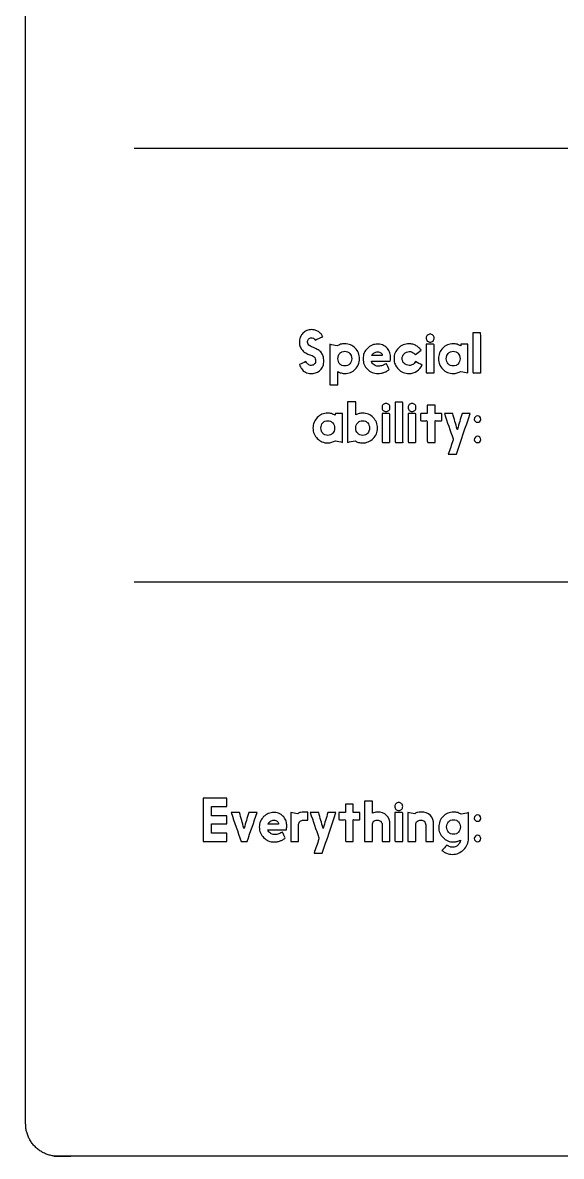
# Model space of a CAD drawing. Header units: millimetres. Extents: x 25 to 322, y 25 to 446.
# Drawn here: x 24.7 to 74.4, y 25 to 129.6 of the extents above; entities that cross this region are included whole.
import ezdxf

# ---------------------------------------------------------------- set-up
doc = ezdxf.new("R2010")
doc.units = ezdxf.units.MM
doc.header["$MEASUREMENT"] = 0
doc.layers.add('Work layer', color=254, linetype='Continuous', true_color=0xdddddd)

msp = doc.modelspace()

# ---------------------------------------------------------------- linework, layer by layer
at = {"layer": 'Work layer'}
for points in [[(35, 118), (312, 118)], [(35, 78), (312, 78)]]:
    msp.add_lwpolyline(points, dxfattribs=at)
msp.add_rational_spline([(25, 28), (25, 25), (28, 25), (173.5, 25), (319, 25), (322, 25), (322, 28), (322, 235), (322, 442), (322, 445), (319, 445), (173.5, 445), (28, 445), (25, 445), (25, 442), (25, 235), (25, 28)], [1, 0.707106781187, 1, 1, 1, 0.707106781187, 1, 1, 1, 0.707106781187, 1, 1, 1, 0.707106781187, 1, 1, 1], degree=2, knots=[0, 0, 0, 4.712389, 4.712389, 295.712389, 295.712389, 300.424778, 300.424778, 714.424778, 714.424778, 719.137167, 719.137167, 1010.137167, 1010.137167, 1014.849556, 1014.849556, 1428.849556, 1428.849556, 1428.849556], dxfattribs=at)
for points, degree, knots in [([(50.85, 98.3), (50.9, 98.2), (50.98, 98.12), (51.05, 98.05), (51.13, 97.97), (51.23, 97.95), (51.35, 97.95), (51.48, 97.95), (51.58, 98), (51.65, 98.08), (51.73, 98.15), (51.75, 98.25), (51.75, 98.35), (51.75, 98.45), (51.75, 98.52), (51.7, 98.57), (51.68, 98.65), (51.65, 98.7), (51.6, 98.75), (51.55, 98.77), (51.5, 98.83), (51.43, 98.85), (51.35, 98.88), (51.28, 98.9), (51.2, 98.92), (51.08, 98.95), (50.95, 99.02), (50.83, 99.1), (50.7, 99.15), (50.6, 99.25), (50.53, 99.35), (50.43, 99.42), (50.38, 99.55), (50.33, 99.67), (50.28, 99.77), (50.25, 99.92), (50.25, 100.08), (50.25, 100.25), (50.28, 100.4), (50.33, 100.55), (50.38, 100.7), (50.48, 100.83), (50.58, 100.92), (50.68, 101.03), (50.78, 101.1), (50.93, 101.17), (51.08, 101.22), (51.23, 101.25), (51.4, 101.25), (51.5, 101.25), (51.6, 101.22), (51.7, 101.2), (51.8, 101.17), (51.9, 101.12), (52, 101.08), (52.08, 101.03), (52.15, 100.95), (52.23, 100.88), (52.3, 100.8), (52.35, 100.7), (52.4, 100.6), (52.17, 100.49), (51.93, 100.38), (51.7, 100.28), (51.68, 100.38), (51.6, 100.42), (51.55, 100.45), (51.48, 100.47), (51.4, 100.5), (51.35, 100.5), (51.25, 100.5), (51.18, 100.45), (51.1, 100.38), (51.03, 100.3), (51, 100.2), (51, 100.1), (51, 100.03), (51.03, 99.97), (51.05, 99.9), (51.1, 99.85), (51.15, 99.8), (51.2, 99.77), (51.25, 99.72), (51.33, 99.7), (51.38, 99.67), (51.45, 99.65), (51.5, 99.62), (51.55, 99.6), (51.73, 99.52), (51.88, 99.45), (51.98, 99.38), (52.1, 99.3), (52.2, 99.22), (52.28, 99.12), (52.35, 99.02), (52.4, 98.9), (52.45, 98.8), (52.48, 98.67), (52.5, 98.52), (52.5, 98.35), (52.5, 98.2), (52.48, 98.05), (52.43, 97.9), (52.35, 97.75), (52.28, 97.65), (52.18, 97.52), (52.08, 97.42), (51.95, 97.35), (51.83, 97.3), (51.7, 97.22), (51.55, 97.2), (51.4, 97.2), (51.38, 97.2), (51.37, 97.2), (51.35, 97.2), (51.13, 97.2), (50.95, 97.25), (50.8, 97.33), (50.65, 97.4), (50.55, 97.5), (50.48, 97.62), (50.38, 97.72), (50.3, 97.88), (50.25, 98.02), (50.45, 98.12), (50.65, 98.21), (50.85, 98.3)], 3, [0, 0, 0, 0, 1, 1, 1, 2, 2, 2, 3, 3, 3, 4, 4, 4, 5, 5, 5, 6, 6, 6, 7, 7, 7, 8, 8, 8, 9, 9, 9, 10, 10, 10, 11, 11, 11, 12, 12, 12, 13, 13, 13, 14, 14, 14, 15, 15, 15, 16, 16, 16, 17, 17, 17, 18, 18, 18, 19, 19, 19, 20, 20, 20, 21, 21, 21, 22, 22, 22, 23, 23, 23, 24, 24, 24, 25, 25, 25, 26, 26, 26, 27, 27, 27, 28, 28, 28, 29, 29, 29, 30, 30, 30, 31, 31, 31, 32, 32, 32, 33, 33, 33, 34, 34, 34, 35, 35, 35, 36, 36, 36, 37, 37, 37, 38, 38, 38, 39, 39, 39, 40, 40, 40, 41, 41, 41, 42, 42, 42, 42]), ([(61.95, 100.47), (61.95, 100.58), (61.98, 100.65), (62.05, 100.72), (62.13, 100.8), (62.23, 100.85), (62.33, 100.85), (62.4, 100.85), (62.5, 100.8), (62.58, 100.72), (62.65, 100.65), (62.68, 100.58), (62.68, 100.47), (62.68, 100.38), (62.65, 100.28), (62.58, 100.2), (62.5, 100.12), (62.4, 100.1), (62.33, 100.1), (62.23, 100.1), (62.13, 100.12), (62.05, 100.2), (61.98, 100.28), (61.95, 100.38), (61.95, 100.47)], 3, [0, 0, 0, 0, 1, 1, 1, 2, 2, 2, 3, 3, 3, 4, 4, 4, 5, 5, 5, 6, 6, 6, 7, 7, 7, 8, 8, 8, 8]), ([(66.25, 100.95), (66.61, 100.95), (66.98, 100.95), (66.98, 99.1), (66.98, 97.25), (66.61, 97.25), (66.25, 97.25), (66.25, 99.1), (66.25, 100.95)], 2, [0, 0, 0, 1, 1, 2, 2, 3, 3, 4, 4, 4]), ([(53.05, 99.9), (53.27, 99.85), (53.5, 99.8), (53.73, 99.75), (53.83, 99.8), (53.92, 99.85), (54.05, 99.9), (54.17, 99.92), (54.3, 99.95), (54.43, 99.95), (54.62, 99.95), (54.8, 99.9), (54.95, 99.85), (55.12, 99.77), (55.27, 99.67), (55.4, 99.55), (55.53, 99.42), (55.63, 99.27), (55.7, 99.1), (55.77, 98.92), (55.8, 98.75), (55.8, 98.57), (55.8, 98.38), (55.77, 98.2), (55.7, 98.05), (55.63, 97.88), (55.53, 97.72), (55.4, 97.6), (55.27, 97.47), (55.15, 97.38), (54.97, 97.3), (54.8, 97.22), (54.62, 97.2), (54.45, 97.2), (54.33, 97.2), (54.22, 97.22), (54.1, 97.25), (54, 97.27), (53.9, 97.3), (53.8, 97.38), (53.8, 96.98), (53.8, 96.58), (53.8, 96.17), (53.55, 96.17), (53.3, 96.17), (53.05, 96.17), (53.05, 97.42), (53.05, 98.66), (53.05, 99.9)], 3, [0, 0, 0, 0, 1, 1, 1, 2, 2, 2, 3, 3, 3, 4, 4, 4, 5, 5, 5, 6, 6, 6, 7, 7, 7, 8, 8, 8, 9, 9, 9, 10, 10, 10, 11, 11, 11, 12, 12, 12, 13, 13, 13, 14, 14, 14, 15, 15, 15, 16, 16, 16, 16]), ([(57.5, 97.88), (57.68, 97.88), (57.8, 97.9), (57.93, 97.95), (58.05, 98), (58.15, 98.05), (58.25, 98.1), (58.26, 98.1), (58.27, 98.1), (58.28, 98.1), (58.36, 97.92), (58.44, 97.75), (58.53, 97.58), (58.45, 97.5), (58.38, 97.45), (58.3, 97.4), (58.23, 97.35), (58.13, 97.33), (58.05, 97.3), (57.95, 97.25), (57.85, 97.25), (57.77, 97.22), (57.68, 97.2), (57.58, 97.2), (57.5, 97.2), (57.3, 97.2), (57.13, 97.22), (56.95, 97.3), (56.8, 97.38), (56.65, 97.47), (56.52, 97.6), (56.4, 97.72), (56.3, 97.88), (56.22, 98.02), (56.15, 98.2), (56.13, 98.38), (56.13, 98.57), (56.13, 98.75), (56.15, 98.92), (56.22, 99.1), (56.3, 99.27), (56.4, 99.4), (56.52, 99.52), (56.65, 99.65), (56.8, 99.75), (56.95, 99.83), (57.13, 99.88), (57.3, 99.92), (57.47, 99.92), (57.7, 99.92), (57.88, 99.88), (58.02, 99.8), (58.18, 99.72), (58.28, 99.62), (58.38, 99.5), (58.48, 99.38), (58.55, 99.25), (58.6, 99.1), (58.65, 98.95), (58.65, 98.8), (58.65, 98.65), (58.65, 98.52), (58.65, 98.42), (58.63, 98.33), (58.06, 98.33), (57.49, 98.33), (56.92, 98.33), (56.92, 98.33), (56.9, 98.33), (56.9, 98.3), (56.95, 98.17), (57.02, 98.08), (57.15, 98), (57.25, 97.92), (57.35, 97.88), (57.5, 97.88)], 3, [0, 0, 0, 0, 1, 1, 1, 2, 2, 2, 3, 3, 3, 4, 4, 4, 5, 5, 5, 6, 6, 6, 7, 7, 7, 8, 8, 8, 9, 9, 9, 10, 10, 10, 11, 11, 11, 12, 12, 12, 13, 13, 13, 14, 14, 14, 15, 15, 15, 16, 16, 16, 17, 17, 17, 18, 18, 18, 19, 19, 19, 20, 20, 20, 21, 21, 21, 22, 22, 22, 23, 23, 23, 24, 24, 24, 25, 25, 25, 25]), ([(60.35, 99.95), (60.48, 99.95), (60.6, 99.92), (60.7, 99.9), (60.83, 99.88), (60.93, 99.83), (61.03, 99.77), (61.13, 99.7), (61.2, 99.65), (61.28, 99.58), (61.38, 99.5), (61.43, 99.42), (61.48, 99.35), (61.3, 99.22), (61.13, 99.08), (60.95, 98.95), (60.93, 98.97), (60.88, 99), (60.85, 99.05), (60.83, 99.08), (60.78, 99.1), (60.73, 99.12), (60.68, 99.15), (60.63, 99.17), (60.58, 99.2), (60.53, 99.22), (60.45, 99.22), (60.38, 99.22), (60.28, 99.22), (60.2, 99.2), (60.13, 99.17), (60.05, 99.15), (59.98, 99.1), (59.93, 99.02), (59.85, 98.97), (59.8, 98.9), (59.78, 98.83), (59.75, 98.75), (59.73, 98.67), (59.73, 98.6), (59.73, 98.5), (59.75, 98.4), (59.78, 98.33), (59.8, 98.25), (59.85, 98.2), (59.93, 98.12), (59.98, 98.08), (60.05, 98.02), (60.13, 98), (60.2, 97.97), (60.28, 97.95), (60.38, 97.95), (60.5, 97.95), (60.6, 97.97), (60.7, 98.02), (60.78, 98.1), (60.88, 98.17), (60.95, 98.3), (61.16, 98.19), (61.37, 98.08), (61.58, 97.97), (61.45, 97.75), (61.3, 97.55), (61.08, 97.42), (60.88, 97.27), (60.63, 97.2), (60.35, 97.2), (60.18, 97.2), (60, 97.22), (59.83, 97.3), (59.65, 97.38), (59.5, 97.47), (59.38, 97.6), (59.25, 97.72), (59.15, 97.88), (59.08, 98.05), (59, 98.2), (58.98, 98.38), (58.98, 98.57), (58.98, 98.77), (59, 98.95), (59.08, 99.1), (59.15, 99.27), (59.25, 99.42), (59.38, 99.55), (59.5, 99.67), (59.65, 99.77), (59.83, 99.85), (60, 99.9), (60.18, 99.95), (60.35, 99.95)], 3, [0, 0, 0, 0, 1, 1, 1, 2, 2, 2, 3, 3, 3, 4, 4, 4, 5, 5, 5, 6, 6, 6, 7, 7, 7, 8, 8, 8, 9, 9, 9, 10, 10, 10, 11, 11, 11, 12, 12, 12, 13, 13, 13, 14, 14, 14, 15, 15, 15, 16, 16, 16, 17, 17, 17, 18, 18, 18, 19, 19, 19, 20, 20, 20, 21, 21, 21, 22, 22, 22, 23, 23, 23, 24, 24, 24, 25, 25, 25, 26, 26, 26, 27, 27, 27, 28, 28, 28, 29, 29, 29, 30, 30, 30, 30]), ([(61.95, 99.9), (62.31, 99.9), (62.68, 99.9), (62.68, 98.57), (62.68, 97.25), (62.31, 97.25), (61.95, 97.25), (61.95, 98.57), (61.95, 99.9)], 2, [0, 0, 0, 1, 1, 2, 2, 3, 3, 4, 4, 4]), ([(63.08, 98.57), (63.08, 98.75), (63.1, 98.92), (63.18, 99.1), (63.25, 99.27), (63.35, 99.42), (63.48, 99.55), (63.6, 99.67), (63.75, 99.77), (63.9, 99.85), (64.08, 99.9), (64.25, 99.95), (64.43, 99.95), (64.55, 99.95), (64.68, 99.92), (64.8, 99.9), (64.93, 99.85), (65.03, 99.8), (65.13, 99.75), (65.13, 99.8), (65.14, 99.85), (65.15, 99.9), (65.37, 99.9), (65.58, 99.9), (65.8, 99.9), (65.8, 99.02), (65.8, 98.13), (65.8, 97.25), (65.58, 97.3), (65.37, 97.35), (65.15, 97.4), (64.93, 97.27), (64.7, 97.2), (64.43, 97.2), (64.25, 97.2), (64.08, 97.22), (63.9, 97.3), (63.75, 97.38), (63.6, 97.47), (63.48, 97.6), (63.35, 97.72), (63.25, 97.88), (63.18, 98.05), (63.1, 98.2), (63.08, 98.38), (63.08, 98.57)], 3, [0, 0, 0, 0, 1, 1, 1, 2, 2, 2, 3, 3, 3, 4, 4, 4, 5, 5, 5, 6, 6, 6, 7, 7, 7, 8, 8, 8, 9, 9, 9, 10, 10, 10, 11, 11, 11, 12, 12, 12, 13, 13, 13, 14, 14, 14, 15, 15, 15, 15]), ([(55.08, 98.57), (55.08, 98.67), (55.05, 98.75), (55.02, 98.85), (55, 98.92), (54.95, 99), (54.9, 99.05), (54.83, 99.12), (54.77, 99.15), (54.7, 99.2), (54.6, 99.22), (54.52, 99.25), (54.45, 99.25), (54.35, 99.25), (54.27, 99.22), (54.17, 99.2), (54.1, 99.15), (54.05, 99.12), (53.97, 99.05), (53.92, 99), (53.88, 98.92), (53.85, 98.85), (53.83, 98.75), (53.8, 98.67), (53.8, 98.57), (53.8, 98.47), (53.83, 98.4), (53.85, 98.3), (53.88, 98.22), (53.92, 98.15), (53.97, 98.1), (54.05, 98.02), (54.1, 97.97), (54.17, 97.95), (54.27, 97.92), (54.35, 97.9), (54.45, 97.9), (54.52, 97.9), (54.6, 97.92), (54.7, 97.95), (54.77, 97.97), (54.83, 98.02), (54.9, 98.1), (54.95, 98.15), (55, 98.22), (55.02, 98.3), (55.05, 98.4), (55.08, 98.47), (55.08, 98.57)], 3, [0, 0, 0, 0, 1, 1, 1, 2, 2, 2, 3, 3, 3, 4, 4, 4, 5, 5, 5, 6, 6, 6, 7, 7, 7, 8, 8, 8, 9, 9, 9, 10, 10, 10, 11, 11, 11, 12, 12, 12, 13, 13, 13, 14, 14, 14, 15, 15, 15, 16, 16, 16, 16]), ([(57.47, 99.2), (57.35, 99.2), (57.25, 99.17), (57.15, 99.1), (57.05, 99.05), (56.98, 98.97), (56.92, 98.88), (56.92, 98.85), (56.92, 98.85), (56.95, 98.85), (57.26, 98.85), (57.57, 98.85), (57.88, 98.85), (57.9, 98.85), (57.9, 98.85), (57.9, 98.85), (57.9, 98.95), (57.88, 99.02), (57.77, 99.1), (57.7, 99.15), (57.6, 99.2), (57.47, 99.2)], 3, [0, 0, 0, 0, 1.285714, 1.285714, 1.285714, 2.571429, 2.571429, 2.571429, 3.857143, 3.857143, 3.857143, 5.142857, 5.142857, 5.142857, 6.428571, 6.428571, 6.428571, 7.714286, 7.714286, 7.714286, 9, 9, 9, 9]), ([(63.8, 98.57), (63.8, 98.47), (63.83, 98.4), (63.85, 98.3), (63.88, 98.22), (63.93, 98.15), (63.98, 98.1), (64.05, 98.02), (64.1, 97.97), (64.18, 97.95), (64.28, 97.92), (64.35, 97.9), (64.45, 97.9), (64.53, 97.9), (64.6, 97.92), (64.7, 97.95), (64.78, 97.97), (64.83, 98.02), (64.9, 98.1), (64.95, 98.15), (65, 98.22), (65.03, 98.3), (65.05, 98.4), (65.08, 98.47), (65.08, 98.57), (65.08, 98.67), (65.05, 98.75), (65.03, 98.85), (65, 98.92), (64.95, 99), (64.9, 99.05), (64.83, 99.12), (64.78, 99.15), (64.7, 99.2), (64.6, 99.22), (64.53, 99.25), (64.45, 99.25), (64.35, 99.25), (64.28, 99.22), (64.18, 99.2), (64.1, 99.15), (64.05, 99.12), (63.98, 99.05), (63.93, 99), (63.88, 98.92), (63.85, 98.85), (63.83, 98.75), (63.8, 98.67), (63.8, 98.57)], 3, [0, 0, 0, 0, 1, 1, 1, 2, 2, 2, 3, 3, 3, 4, 4, 4, 5, 5, 5, 6, 6, 6, 7, 7, 7, 8, 8, 8, 9, 9, 9, 10, 10, 10, 11, 11, 11, 12, 12, 12, 13, 13, 13, 14, 14, 14, 15, 15, 15, 16, 16, 16, 16]), ([(54.7, 94.58), (54.95, 94.58), (55.2, 94.58), (55.45, 94.58), (55.45, 94.17), (55.45, 93.77), (55.45, 93.38), (55.55, 93.42), (55.65, 93.47), (55.75, 93.5), (55.85, 93.52), (55.97, 93.55), (56.1, 93.55), (56.27, 93.55), (56.45, 93.5), (56.62, 93.45), (56.78, 93.38), (56.92, 93.27), (57.05, 93.15), (57.17, 93.02), (57.27, 92.88), (57.35, 92.7), (57.43, 92.52), (57.45, 92.35), (57.45, 92.17), (57.45, 91.97), (57.43, 91.8), (57.35, 91.65), (57.27, 91.47), (57.17, 91.33), (57.05, 91.2), (56.92, 91.08), (56.78, 90.97), (56.6, 90.9), (56.45, 90.83), (56.27, 90.8), (56.08, 90.8), (55.95, 90.8), (55.83, 90.83), (55.7, 90.85), (55.58, 90.9), (55.47, 90.92), (55.38, 91), (55.15, 90.95), (54.93, 90.9), (54.7, 90.85), (54.7, 92.09), (54.7, 93.33), (54.7, 94.58)], 3, [0, 0, 0, 0, 1, 1, 1, 2, 2, 2, 3, 3, 3, 4, 4, 4, 5, 5, 5, 6, 6, 6, 7, 7, 7, 8, 8, 8, 9, 9, 9, 10, 10, 10, 11, 11, 11, 12, 12, 12, 13, 13, 13, 14, 14, 14, 15, 15, 15, 16, 16, 16, 16]), ([(57.88, 94.08), (57.88, 94.17), (57.9, 94.25), (57.98, 94.33), (58.05, 94.4), (58.15, 94.45), (58.25, 94.45), (58.33, 94.45), (58.43, 94.4), (58.5, 94.33), (58.58, 94.25), (58.6, 94.17), (58.6, 94.08), (58.6, 93.97), (58.58, 93.88), (58.5, 93.8), (58.43, 93.72), (58.33, 93.7), (58.25, 93.7), (58.15, 93.7), (58.05, 93.72), (57.98, 93.8), (57.9, 93.88), (57.88, 93.97), (57.88, 94.08)], 3, [0, 0, 0, 0, 1, 1, 1, 2, 2, 2, 3, 3, 3, 4, 4, 4, 5, 5, 5, 6, 6, 6, 7, 7, 7, 8, 8, 8, 8]), ([(59.08, 94.55), (59.44, 94.55), (59.8, 94.55), (59.8, 92.7), (59.8, 90.85), (59.44, 90.85), (59.08, 90.85), (59.08, 92.7), (59.08, 94.55)], 2, [0, 0, 0, 1, 1, 2, 2, 3, 3, 4, 4, 4]), ([(60.28, 94.08), (60.28, 94.17), (60.3, 94.25), (60.38, 94.33), (60.45, 94.4), (60.55, 94.45), (60.65, 94.45), (60.73, 94.45), (60.83, 94.4), (60.9, 94.33), (60.98, 94.25), (61, 94.17), (61, 94.08), (61, 93.97), (60.98, 93.88), (60.9, 93.8), (60.83, 93.72), (60.73, 93.7), (60.65, 93.7), (60.55, 93.7), (60.45, 93.72), (60.38, 93.8), (60.3, 93.88), (60.28, 93.97), (60.28, 94.08)], 3, [0, 0, 0, 0, 1, 1, 1, 2, 2, 2, 3, 3, 3, 4, 4, 4, 5, 5, 5, 6, 6, 6, 7, 7, 7, 8, 8, 8, 8]), ([(62.05, 94.27), (62.41, 94.27), (62.78, 94.27), (62.78, 93.89), (62.78, 93.5), (63.08, 93.5), (63.38, 93.5), (63.38, 93.17), (63.38, 92.85), (63.08, 92.85), (62.78, 92.85), (62.78, 91.85), (62.78, 90.85), (62.41, 90.85), (62.05, 90.85), (62.05, 91.85), (62.05, 92.85), (61.74, 92.85), (61.43, 92.85), (61.43, 93.17), (61.43, 93.5), (61.74, 93.5), (62.05, 93.5), (62.05, 93.89), (62.05, 94.27)], 2, [0, 0, 0, 1, 1, 2, 2, 3, 3, 4, 4, 5, 5, 6, 6, 7, 7, 8, 8, 9, 9, 10, 10, 11, 11, 12, 12, 12]), ([(51.5, 92.17), (51.5, 92.35), (51.53, 92.52), (51.6, 92.7), (51.68, 92.88), (51.78, 93.02), (51.9, 93.15), (52.03, 93.27), (52.18, 93.38), (52.33, 93.45), (52.5, 93.5), (52.68, 93.55), (52.85, 93.55), (52.97, 93.55), (53.1, 93.52), (53.22, 93.5), (53.35, 93.45), (53.45, 93.4), (53.55, 93.35), (53.56, 93.4), (53.57, 93.45), (53.58, 93.5), (53.79, 93.5), (54.01, 93.5), (54.22, 93.5), (54.22, 92.62), (54.22, 91.73), (54.22, 90.85), (54.01, 90.9), (53.79, 90.95), (53.58, 91), (53.35, 90.88), (53.13, 90.8), (52.85, 90.8), (52.68, 90.8), (52.5, 90.83), (52.33, 90.9), (52.18, 90.97), (52.03, 91.08), (51.9, 91.2), (51.78, 91.33), (51.68, 91.47), (51.6, 91.65), (51.53, 91.8), (51.5, 91.97), (51.5, 92.17)], 3, [0, 0, 0, 0, 1, 1, 1, 2, 2, 2, 3, 3, 3, 4, 4, 4, 5, 5, 5, 6, 6, 6, 7, 7, 7, 8, 8, 8, 9, 9, 9, 10, 10, 10, 11, 11, 11, 12, 12, 12, 13, 13, 13, 14, 14, 14, 15, 15, 15, 15]), ([(57.88, 93.5), (58.24, 93.5), (58.6, 93.5), (58.6, 92.17), (58.6, 90.85), (58.24, 90.85), (57.88, 90.85), (57.88, 92.17), (57.88, 93.5)], 2, [0, 0, 0, 1, 1, 2, 2, 3, 3, 4, 4, 4]), ([(60.28, 93.5), (60.64, 93.5), (61, 93.5), (61, 92.17), (61, 90.85), (60.64, 90.85), (60.28, 90.85), (60.28, 92.17), (60.28, 93.5)], 2, [0, 0, 0, 1, 1, 2, 2, 3, 3, 4, 4, 4]), ([(64.73, 89.75), (64.48, 89.75), (64.23, 89.75), (63.98, 89.75), (64.13, 90.19), (64.28, 90.63), (64.43, 91.08), (64.43, 91.08), (64.43, 91.1), (64.43, 91.12), (64.43, 91.12), (64.43, 91.15), (64.43, 91.17), (64.16, 91.95), (63.89, 92.72), (63.63, 93.5), (63.88, 93.5), (64.14, 93.5), (64.4, 93.5), (64.53, 93.02), (64.67, 92.55), (64.8, 92.08), (64.8, 92.05), (64.83, 92.05), (64.83, 92.05), (64.83, 92.05), (64.83, 92.05), (64.83, 92.08), (64.97, 92.55), (65.11, 93.02), (65.25, 93.5), (65.5, 93.5), (65.75, 93.5), (66, 93.5), (65.58, 92.25), (65.15, 91), (64.73, 89.75)], 3, [0, 0, 0, 0, 1.166667, 1.166667, 1.166667, 2.333333, 2.333333, 2.333333, 3.5, 3.5, 3.5, 4.666667, 4.666667, 4.666667, 5.833333, 5.833333, 5.833333, 7, 7, 7, 8.166667, 8.166667, 8.166667, 9.333333, 9.333333, 9.333333, 10.5, 10.5, 10.5, 11.666667, 11.666667, 11.666667, 12.833333, 12.833333, 12.833333, 14, 14, 14, 14]), ([(66.38, 92.97), (66.38, 93.08), (66.4, 93.15), (66.48, 93.2), (66.53, 93.27), (66.6, 93.3), (66.7, 93.3), (66.78, 93.3), (66.83, 93.27), (66.9, 93.2), (66.95, 93.15), (66.98, 93.08), (66.98, 92.97), (66.98, 92.9), (66.95, 92.85), (66.9, 92.77), (66.83, 92.72), (66.78, 92.7), (66.7, 92.7), (66.6, 92.7), (66.53, 92.72), (66.48, 92.77), (66.4, 92.85), (66.38, 92.9), (66.38, 92.97)], 3, [0, 0, 0, 0, 1, 1, 1, 2, 2, 2, 3, 3, 3, 4, 4, 4, 5, 5, 5, 6, 6, 6, 7, 7, 7, 8, 8, 8, 8]), ([(52.23, 92.17), (52.23, 92.08), (52.25, 92), (52.28, 91.9), (52.3, 91.83), (52.35, 91.75), (52.4, 91.7), (52.48, 91.62), (52.53, 91.58), (52.6, 91.55), (52.7, 91.52), (52.78, 91.5), (52.88, 91.5), (52.95, 91.5), (53.02, 91.52), (53.13, 91.55), (53.2, 91.58), (53.25, 91.62), (53.33, 91.7), (53.38, 91.75), (53.42, 91.83), (53.45, 91.9), (53.48, 92), (53.5, 92.08), (53.5, 92.17), (53.5, 92.27), (53.48, 92.35), (53.45, 92.45), (53.42, 92.52), (53.38, 92.6), (53.33, 92.65), (53.25, 92.72), (53.2, 92.75), (53.13, 92.8), (53.02, 92.83), (52.95, 92.85), (52.88, 92.85), (52.78, 92.85), (52.7, 92.83), (52.6, 92.8), (52.53, 92.75), (52.48, 92.72), (52.4, 92.65), (52.35, 92.6), (52.3, 92.52), (52.28, 92.45), (52.25, 92.35), (52.23, 92.27), (52.23, 92.17)], 3, [0, 0, 0, 0, 1, 1, 1, 2, 2, 2, 3, 3, 3, 4, 4, 4, 5, 5, 5, 6, 6, 6, 7, 7, 7, 8, 8, 8, 9, 9, 9, 10, 10, 10, 11, 11, 11, 12, 12, 12, 13, 13, 13, 14, 14, 14, 15, 15, 15, 16, 16, 16, 16]), ([(56.72, 92.17), (56.72, 92.27), (56.7, 92.35), (56.67, 92.45), (56.65, 92.52), (56.6, 92.6), (56.55, 92.65), (56.47, 92.72), (56.42, 92.75), (56.35, 92.8), (56.25, 92.83), (56.17, 92.85), (56.1, 92.85), (56, 92.85), (55.92, 92.83), (55.83, 92.8), (55.75, 92.75), (55.7, 92.72), (55.63, 92.65), (55.58, 92.6), (55.53, 92.52), (55.5, 92.45), (55.47, 92.35), (55.45, 92.27), (55.45, 92.17), (55.45, 92.08), (55.47, 92), (55.5, 91.9), (55.53, 91.83), (55.58, 91.75), (55.63, 91.7), (55.7, 91.62), (55.75, 91.58), (55.83, 91.55), (55.92, 91.52), (56, 91.5), (56.1, 91.5), (56.17, 91.5), (56.25, 91.52), (56.35, 91.55), (56.42, 91.58), (56.47, 91.62), (56.55, 91.7), (56.6, 91.75), (56.65, 91.83), (56.67, 91.9), (56.7, 92), (56.72, 92.08), (56.72, 92.17)], 3, [0, 0, 0, 0, 1, 1, 1, 2, 2, 2, 3, 3, 3, 4, 4, 4, 5, 5, 5, 6, 6, 6, 7, 7, 7, 8, 8, 8, 9, 9, 9, 10, 10, 10, 11, 11, 11, 12, 12, 12, 13, 13, 13, 14, 14, 14, 15, 15, 15, 16, 16, 16, 16]), ([(66.38, 91.1), (66.38, 91.2), (66.4, 91.25), (66.48, 91.33), (66.53, 91.4), (66.6, 91.42), (66.7, 91.42), (66.78, 91.42), (66.83, 91.4), (66.9, 91.33), (66.95, 91.25), (66.98, 91.2), (66.98, 91.1), (66.98, 91.02), (66.95, 90.97), (66.9, 90.9), (66.83, 90.85), (66.78, 90.83), (66.7, 90.83), (66.6, 90.83), (66.53, 90.85), (66.48, 90.9), (66.4, 90.97), (66.38, 91.02), (66.38, 91.1)], 3, [0, 0, 0, 0, 1, 1, 1, 2, 2, 2, 3, 3, 3, 4, 4, 4, 5, 5, 5, 6, 6, 6, 7, 7, 7, 8, 8, 8, 8]), ([(42.13, 54.83), (42.13, 54.8), (42.13, 54.8), (42.15, 54.8), (42.62, 54.8), (43.08, 54.8), (43.55, 54.8), (43.55, 54.55), (43.55, 54.3), (43.55, 54.05), (42.83, 54.05), (42.1, 54.05), (41.38, 54.05), (41.38, 55.38), (41.38, 56.7), (41.38, 58.02), (42.1, 58.02), (42.83, 58.02), (43.55, 58.02), (43.55, 57.77), (43.55, 57.52), (43.55, 57.27), (43.08, 57.27), (42.62, 57.27), (42.15, 57.27), (42.13, 57.27), (42.13, 57.25), (42.13, 57.25), (42.13, 56.98), (42.13, 56.72), (42.13, 56.45), (42.13, 56.42), (42.13, 56.42), (42.15, 56.42), (42.62, 56.42), (43.08, 56.42), (43.55, 56.42), (43.55, 56.17), (43.55, 55.92), (43.55, 55.67), (43.08, 55.67), (42.62, 55.67), (42.15, 55.67), (42.13, 55.67), (42.13, 55.65), (42.13, 55.65), (42.13, 55.38), (42.13, 55.1), (42.13, 54.83)], 3, [0, 0, 0, 0, 1, 1, 1, 2, 2, 2, 3, 3, 3, 4, 4, 4, 5, 5, 5, 6, 6, 6, 7, 7, 7, 8, 8, 8, 9, 9, 9, 10, 10, 10, 11, 11, 11, 12, 12, 12, 13, 13, 13, 14, 14, 14, 15, 15, 15, 16, 16, 16, 16]), ([(56.98, 56.65), (57.05, 56.67), (57.13, 56.7), (57.2, 56.72), (57.27, 56.75), (57.35, 56.75), (57.43, 56.75), (57.8, 56.75), (58.1, 56.65), (58.3, 56.45), (58.5, 56.22), (58.6, 55.95), (58.6, 55.58), (58.6, 55.07), (58.6, 54.56), (58.6, 54.05), (58.36, 54.05), (58.12, 54.05), (57.88, 54.05), (57.88, 54.56), (57.88, 55.07), (57.88, 55.58), (57.88, 55.7), (57.83, 55.8), (57.75, 55.9), (57.65, 55.97), (57.55, 56.02), (57.43, 56.02), (57.3, 56.02), (57.2, 55.97), (57.1, 55.9), (57.02, 55.8), (56.98, 55.7), (56.98, 55.58), (56.98, 55.07), (56.98, 54.56), (56.98, 54.05), (56.73, 54.05), (56.49, 54.05), (56.25, 54.05), (56.25, 55.29), (56.25, 56.53), (56.25, 57.77), (56.49, 57.77), (56.73, 57.77), (56.98, 57.77), (56.98, 57.4), (56.98, 57.02), (56.98, 56.65)], 3, [0, 0, 0, 0, 1, 1, 1, 2, 2, 2, 3, 3, 3, 4, 4, 4, 5, 5, 5, 6, 6, 6, 7, 7, 7, 8, 8, 8, 9, 9, 9, 10, 10, 10, 11, 11, 11, 12, 12, 12, 13, 13, 13, 14, 14, 14, 15, 15, 15, 16, 16, 16, 16]), ([(59.05, 57.27), (59.05, 57.38), (59.08, 57.45), (59.15, 57.52), (59.23, 57.6), (59.33, 57.65), (59.43, 57.65), (59.5, 57.65), (59.6, 57.6), (59.68, 57.52), (59.75, 57.45), (59.78, 57.38), (59.78, 57.27), (59.78, 57.17), (59.75, 57.08), (59.68, 57), (59.6, 56.92), (59.5, 56.9), (59.43, 56.9), (59.33, 56.9), (59.23, 56.92), (59.15, 57), (59.08, 57.08), (59.05, 57.17), (59.05, 57.27)], 3, [0, 0, 0, 0, 1, 1, 1, 2, 2, 2, 3, 3, 3, 4, 4, 4, 5, 5, 5, 6, 6, 6, 7, 7, 7, 8, 8, 8, 8]), ([(46.35, 56.7), (46.04, 55.82), (45.73, 54.93), (45.43, 54.05), (45.24, 54.05), (45.06, 54.05), (44.88, 54.05), (44.57, 54.93), (44.26, 55.82), (43.95, 56.7), (44.21, 56.7), (44.47, 56.7), (44.73, 56.7), (44.86, 56.22), (44.99, 55.75), (45.13, 55.27), (45.13, 55.25), (45.13, 55.25), (45.15, 55.25), (45.15, 55.25), (45.15, 55.25), (45.15, 55.27), (45.29, 55.75), (45.43, 56.22), (45.58, 56.7), (45.83, 56.7), (46.09, 56.7), (46.35, 56.7)], 3, [0, 0, 0, 0, 1.111111, 1.111111, 1.111111, 2.222222, 2.222222, 2.222222, 3.333333, 3.333333, 3.333333, 4.444444, 4.444444, 4.444444, 5.555556, 5.555556, 5.555556, 6.666667, 6.666667, 6.666667, 7.777778, 7.777778, 7.777778, 8.888889, 8.888889, 8.888889, 10, 10, 10, 10]), ([(47.93, 54.67), (48.1, 54.67), (48.23, 54.7), (48.35, 54.75), (48.48, 54.8), (48.58, 54.85), (48.68, 54.9), (48.68, 54.9), (48.69, 54.9), (48.7, 54.9), (48.78, 54.72), (48.87, 54.55), (48.95, 54.38), (48.88, 54.3), (48.8, 54.25), (48.73, 54.2), (48.65, 54.15), (48.55, 54.12), (48.48, 54.1), (48.38, 54.05), (48.28, 54.05), (48.2, 54.02), (48.1, 54), (48, 54), (47.93, 54), (47.73, 54), (47.55, 54.02), (47.38, 54.1), (47.23, 54.17), (47.08, 54.27), (46.95, 54.4), (46.83, 54.52), (46.73, 54.67), (46.65, 54.83), (46.58, 55), (46.55, 55.17), (46.55, 55.38), (46.55, 55.55), (46.58, 55.72), (46.65, 55.9), (46.73, 56.08), (46.83, 56.2), (46.95, 56.33), (47.08, 56.45), (47.23, 56.55), (47.38, 56.62), (47.55, 56.67), (47.73, 56.72), (47.9, 56.72), (48.13, 56.72), (48.3, 56.67), (48.45, 56.6), (48.6, 56.52), (48.7, 56.42), (48.8, 56.3), (48.9, 56.17), (48.98, 56.05), (49.03, 55.9), (49.08, 55.75), (49.08, 55.6), (49.08, 55.45), (49.08, 55.33), (49.08, 55.22), (49.05, 55.12), (48.48, 55.12), (47.92, 55.12), (47.35, 55.12), (47.35, 55.12), (47.33, 55.12), (47.33, 55.1), (47.38, 54.97), (47.45, 54.88), (47.58, 54.8), (47.68, 54.72), (47.78, 54.67), (47.93, 54.67)], 3, [0, 0, 0, 0, 1, 1, 1, 2, 2, 2, 3, 3, 3, 4, 4, 4, 5, 5, 5, 6, 6, 6, 7, 7, 7, 8, 8, 8, 9, 9, 9, 10, 10, 10, 11, 11, 11, 12, 12, 12, 13, 13, 13, 14, 14, 14, 15, 15, 15, 16, 16, 16, 17, 17, 17, 18, 18, 18, 19, 19, 19, 20, 20, 20, 21, 21, 21, 22, 22, 22, 23, 23, 23, 24, 24, 24, 25, 25, 25, 25]), ([(49.45, 56.7), (49.67, 56.67), (49.88, 56.63), (50.1, 56.6), (50.18, 56.65), (50.28, 56.7), (50.35, 56.72), (50.45, 56.72), (50.55, 56.75), (50.63, 56.75), (50.76, 56.75), (50.89, 56.75), (51.03, 56.75), (51.03, 56.51), (51.03, 56.27), (51.03, 56.02), (50.89, 56.02), (50.76, 56.02), (50.63, 56.02), (50.53, 56.02), (50.4, 55.97), (50.33, 55.9), (50.23, 55.83), (50.18, 55.72), (50.18, 55.6), (50.18, 55.08), (50.18, 54.57), (50.18, 54.05), (49.93, 54.05), (49.69, 54.05), (49.45, 54.05), (49.45, 54.93), (49.45, 55.82), (49.45, 56.7)], 3, [0, 0, 0, 0, 1, 1, 1, 2, 2, 2, 3, 3, 3, 4, 4, 4, 5, 5, 5, 6, 6, 6, 7, 7, 7, 8, 8, 8, 9, 9, 9, 10, 10, 10, 11, 11, 11, 11]), ([(52.35, 52.95), (52.1, 52.95), (51.85, 52.95), (51.6, 52.95), (51.75, 53.39), (51.9, 53.83), (52.05, 54.27), (52.05, 54.27), (52.05, 54.3), (52.05, 54.33), (52.05, 54.33), (52.05, 54.35), (52.05, 54.38), (51.78, 55.15), (51.52, 55.92), (51.25, 56.7), (51.51, 56.7), (51.77, 56.7), (52.03, 56.7), (52.16, 56.22), (52.29, 55.75), (52.43, 55.27), (52.43, 55.25), (52.45, 55.25), (52.45, 55.25), (52.45, 55.25), (52.45, 55.25), (52.45, 55.27), (52.59, 55.75), (52.73, 56.22), (52.88, 56.7), (53.13, 56.7), (53.38, 56.7), (53.62, 56.7), (53.2, 55.45), (52.78, 54.2), (52.35, 52.95)], 3, [0, 0, 0, 0, 1.166667, 1.166667, 1.166667, 2.333333, 2.333333, 2.333333, 3.5, 3.5, 3.5, 4.666667, 4.666667, 4.666667, 5.833333, 5.833333, 5.833333, 7, 7, 7, 8.166667, 8.166667, 8.166667, 9.333333, 9.333333, 9.333333, 10.5, 10.5, 10.5, 11.666667, 11.666667, 11.666667, 12.833333, 12.833333, 12.833333, 14, 14, 14, 14]), ([(54.5, 57.47), (54.86, 57.47), (55.22, 57.47), (55.22, 57.09), (55.22, 56.7), (55.53, 56.7), (55.83, 56.7), (55.83, 56.38), (55.83, 56.05), (55.53, 56.05), (55.22, 56.05), (55.22, 55.05), (55.22, 54.05), (54.86, 54.05), (54.5, 54.05), (54.5, 55.05), (54.5, 56.05), (54.19, 56.05), (53.88, 56.05), (53.88, 56.38), (53.88, 56.7), (54.19, 56.7), (54.5, 56.7), (54.5, 57.09), (54.5, 57.47)], 2, [0, 0, 0, 1, 1, 2, 2, 3, 3, 4, 4, 5, 5, 6, 6, 7, 7, 8, 8, 9, 9, 10, 10, 11, 11, 12, 12, 12]), ([(59.05, 56.7), (59.41, 56.7), (59.78, 56.7), (59.78, 55.38), (59.78, 54.05), (59.41, 54.05), (59.05, 54.05), (59.05, 55.38), (59.05, 56.7)], 2, [0, 0, 0, 1, 1, 2, 2, 3, 3, 4, 4, 4]), ([(60.25, 56.7), (60.47, 56.67), (60.68, 56.63), (60.9, 56.6), (60.98, 56.65), (61.08, 56.7), (61.15, 56.72), (61.25, 56.72), (61.35, 56.75), (61.45, 56.75), (61.83, 56.75), (62.1, 56.65), (62.33, 56.45), (62.53, 56.22), (62.63, 55.95), (62.63, 55.58), (62.63, 55.07), (62.63, 54.56), (62.63, 54.05), (62.38, 54.05), (62.14, 54.05), (61.9, 54.05), (61.9, 54.56), (61.9, 55.07), (61.9, 55.58), (61.9, 55.7), (61.85, 55.8), (61.78, 55.9), (61.68, 55.97), (61.58, 56.02), (61.45, 56.02), (61.33, 56.02), (61.2, 55.97), (61.13, 55.9), (61.03, 55.83), (60.98, 55.72), (60.98, 55.6), (60.98, 55.08), (60.98, 54.57), (60.98, 54.05), (60.73, 54.05), (60.49, 54.05), (60.25, 54.05), (60.25, 54.93), (60.25, 55.82), (60.25, 56.7)], 3, [0, 0, 0, 0, 1, 1, 1, 2, 2, 2, 3, 3, 3, 4, 4, 4, 5, 5, 5, 6, 6, 6, 7, 7, 7, 8, 8, 8, 9, 9, 9, 10, 10, 10, 11, 11, 11, 12, 12, 12, 13, 13, 13, 14, 14, 14, 15, 15, 15, 15]), ([(63.85, 53.7), (63.93, 53.65), (64, 53.6), (64.08, 53.58), (64.18, 53.52), (64.28, 53.5), (64.38, 53.5), (64.48, 53.5), (64.55, 53.52), (64.63, 53.55), (64.73, 53.58), (64.8, 53.62), (64.85, 53.7), (64.93, 53.75), (64.98, 53.83), (65.03, 53.9), (65.08, 53.97), (65.1, 54.05), (65.1, 54.15), (65.1, 54.16), (65.1, 54.17), (65.1, 54.17), (65, 54.1), (64.9, 54.08), (64.8, 54.05), (64.7, 54.02), (64.58, 54), (64.45, 54), (64.28, 54), (64.1, 54.02), (63.93, 54.1), (63.78, 54.17), (63.63, 54.27), (63.5, 54.4), (63.38, 54.52), (63.28, 54.67), (63.2, 54.85), (63.13, 55), (63.1, 55.17), (63.1, 55.38), (63.1, 55.55), (63.15, 55.72), (63.2, 55.9), (63.28, 56.08), (63.38, 56.22), (63.5, 56.35), (63.63, 56.47), (63.78, 56.58), (63.95, 56.65), (64.1, 56.7), (64.28, 56.75), (64.48, 56.75), (64.6, 56.75), (64.75, 56.72), (64.85, 56.7), (64.98, 56.65), (65.08, 56.6), (65.18, 56.55), (65.4, 56.6), (65.63, 56.65), (65.85, 56.7), (65.85, 55.91), (65.85, 55.12), (65.85, 54.33), (65.85, 54.12), (65.8, 53.92), (65.73, 53.75), (65.65, 53.58), (65.55, 53.42), (65.4, 53.27), (65.28, 53.15), (65.1, 53.05), (64.93, 52.97), (64.75, 52.88), (64.55, 52.85), (64.35, 52.85), (64.18, 52.85), (64, 52.88), (63.83, 52.95), (63.68, 53.02), (63.53, 53.1), (63.4, 53.22), (63.55, 53.38), (63.7, 53.54), (63.85, 53.7)], 3, [0, 0, 0, 0, 1.035714, 1.035714, 1.035714, 2.071429, 2.071429, 2.071429, 3.107143, 3.107143, 3.107143, 4.142857, 4.142857, 4.142857, 5.178571, 5.178571, 5.178571, 6.214286, 6.214286, 6.214286, 7.25, 7.25, 7.25, 8.285714, 8.285714, 8.285714, 9.321429, 9.321429, 9.321429, 10.357143, 10.357143, 10.357143, 11.392857, 11.392857, 11.392857, 12.428571, 12.428571, 12.428571, 13.464286, 13.464286, 13.464286, 14.5, 14.5, 14.5, 15.535714, 15.535714, 15.535714, 16.571429, 16.571429, 16.571429, 17.607143, 17.607143, 17.607143, 18.642857, 18.642857, 18.642857, 19.678571, 19.678571, 19.678571, 20.714286, 20.714286, 20.714286, 21.75, 21.75, 21.75, 22.785714, 22.785714, 22.785714, 23.821429, 23.821429, 23.821429, 24.857143, 24.857143, 24.857143, 25.892857, 25.892857, 25.892857, 26.928571, 26.928571, 26.928571, 27.964286, 27.964286, 27.964286, 29, 29, 29, 29]), ([(66.38, 56.17), (66.38, 56.27), (66.4, 56.35), (66.48, 56.4), (66.53, 56.47), (66.6, 56.5), (66.7, 56.5), (66.78, 56.5), (66.83, 56.47), (66.9, 56.4), (66.95, 56.35), (66.98, 56.27), (66.98, 56.17), (66.98, 56.1), (66.95, 56.05), (66.9, 55.97), (66.83, 55.92), (66.78, 55.9), (66.7, 55.9), (66.6, 55.9), (66.53, 55.92), (66.48, 55.97), (66.4, 56.05), (66.38, 56.1), (66.38, 56.17)], 3, [0, 0, 0, 0, 1, 1, 1, 2, 2, 2, 3, 3, 3, 4, 4, 4, 5, 5, 5, 6, 6, 6, 7, 7, 7, 8, 8, 8, 8]), ([(47.9, 56), (47.78, 56), (47.68, 55.97), (47.58, 55.9), (47.48, 55.85), (47.4, 55.77), (47.35, 55.67), (47.35, 55.65), (47.35, 55.65), (47.38, 55.65), (47.68, 55.65), (47.99, 55.65), (48.3, 55.65), (48.33, 55.65), (48.33, 55.65), (48.33, 55.65), (48.33, 55.75), (48.3, 55.83), (48.2, 55.9), (48.13, 55.95), (48.03, 56), (47.9, 56)], 3, [0, 0, 0, 0, 1.285714, 1.285714, 1.285714, 2.571429, 2.571429, 2.571429, 3.857143, 3.857143, 3.857143, 5.142857, 5.142857, 5.142857, 6.428571, 6.428571, 6.428571, 7.714286, 7.714286, 7.714286, 9, 9, 9, 9]), ([(63.83, 55.38), (63.83, 55.27), (63.85, 55.2), (63.88, 55.1), (63.9, 55.02), (63.95, 54.95), (64, 54.9), (64.08, 54.83), (64.13, 54.77), (64.2, 54.75), (64.3, 54.72), (64.38, 54.7), (64.48, 54.7), (64.55, 54.7), (64.63, 54.72), (64.73, 54.75), (64.8, 54.77), (64.85, 54.83), (64.93, 54.9), (64.98, 54.95), (65.03, 55.02), (65.05, 55.1), (65.08, 55.2), (65.1, 55.27), (65.1, 55.38), (65.1, 55.47), (65.08, 55.55), (65.05, 55.65), (65.03, 55.72), (64.98, 55.8), (64.93, 55.85), (64.85, 55.92), (64.8, 55.95), (64.73, 56), (64.63, 56.02), (64.55, 56.05), (64.48, 56.05), (64.38, 56.05), (64.3, 56.02), (64.2, 56), (64.13, 55.95), (64.08, 55.92), (64, 55.85), (63.95, 55.8), (63.9, 55.72), (63.88, 55.65), (63.85, 55.55), (63.83, 55.47), (63.83, 55.38)], 3, [0, 0, 0, 0, 1, 1, 1, 2, 2, 2, 3, 3, 3, 4, 4, 4, 5, 5, 5, 6, 6, 6, 7, 7, 7, 8, 8, 8, 9, 9, 9, 10, 10, 10, 11, 11, 11, 12, 12, 12, 13, 13, 13, 14, 14, 14, 15, 15, 15, 16, 16, 16, 16]), ([(66.38, 54.3), (66.38, 54.4), (66.4, 54.45), (66.48, 54.52), (66.53, 54.6), (66.6, 54.62), (66.7, 54.62), (66.78, 54.62), (66.83, 54.6), (66.9, 54.52), (66.95, 54.45), (66.98, 54.4), (66.98, 54.3), (66.98, 54.22), (66.95, 54.17), (66.9, 54.1), (66.83, 54.05), (66.78, 54.02), (66.7, 54.02), (66.6, 54.02), (66.53, 54.05), (66.48, 54.1), (66.4, 54.17), (66.38, 54.22), (66.38, 54.3)], 3, [0, 0, 0, 0, 1, 1, 1, 2, 2, 2, 3, 3, 3, 4, 4, 4, 5, 5, 5, 6, 6, 6, 7, 7, 7, 8, 8, 8, 8])]:
    msp.add_open_spline(points, degree=degree, knots=knots, dxfattribs=at)

doc.saveas('drawing.dxf')
